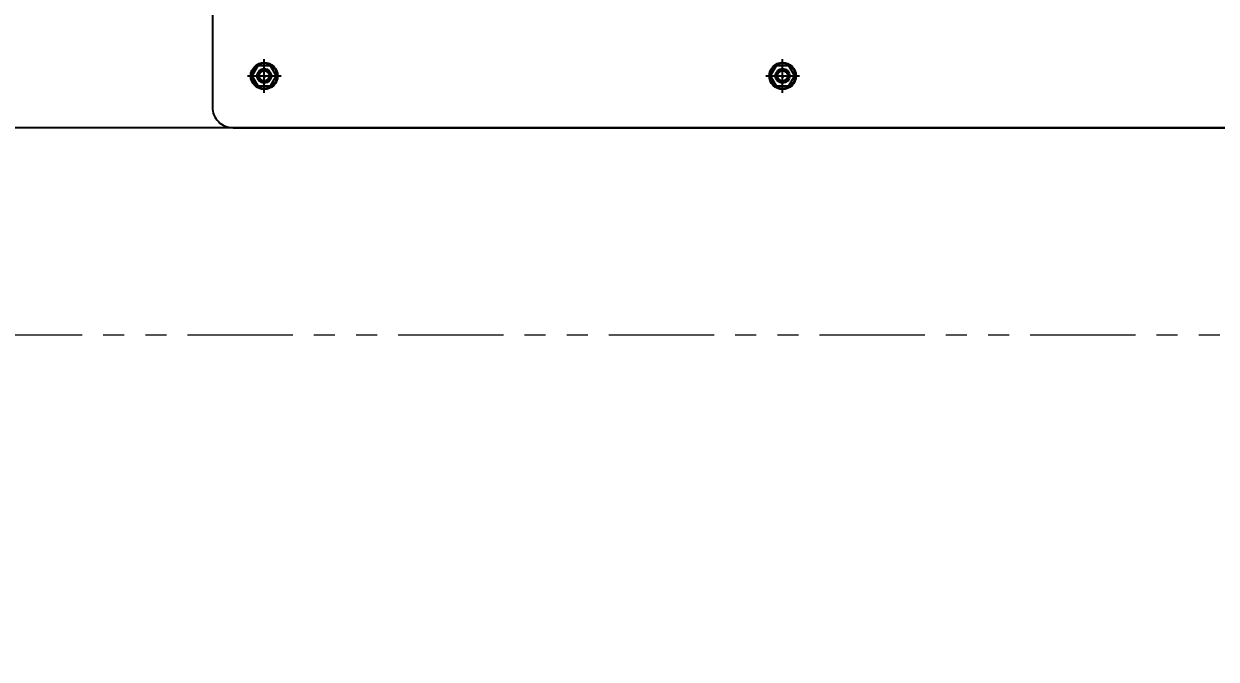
# Model space of a CAD drawing. Header units: millimetres. Extents: x 0 to 49006, y -7876 to 6995.
# Drawn here: x 30599 to 31174, y 1466 to 1773 of the extents above; entities that cross this region are included whole.
import ezdxf
from ezdxf import colors
from ezdxf.entities.mleader import LeaderData, LeaderLine
from ezdxf.enums import TextEntityAlignment as Align
from ezdxf.math import Vec2, Vec3

# ---------------------------------------------------------------- set-up
doc = ezdxf.new("R2010")
doc.units = ezdxf.units.MM
doc.header["$LTSCALE"] = 3.2
doc.linetypes.add('CENTER2', pattern=[28.575, 19.05, -3.175, 3.175, -3.175])
doc.linetypes.add('PHANTOM2', pattern=[31.75, 15.875, -3.175, 3.175, -3.175, 3.175, -3.175])
for name, color, linetype, lineweight in [('05_CENTER', 4, 'CENTER2', 13), ('06_PHANTOM', 2, 'PHANTOM2', 13), ('08_DIM', 3, 'Continuous', 13)]:
    doc.layers.add(name, color=color, linetype=linetype, lineweight=lineweight)
doc.layers.add('10_DRAFT', color=8, linetype='Continuous', lineweight=0, plot=False)
doc.styles.add('KSS_TXT_L', font='txt.shx', dxfattribs={"height": 36, "bigfont": 'extfont2.shx'})
doc.styles.get("Standard").update_dxf_attribs({"font": 'txt.shx', "bigfont": 'extfont2.shx'})

# ---------------------------------------------------------------- blocks, each defined once
blk = doc.blocks.new('M6tz_2_1')
at = {"color": 0}
for radius in [3, 2.5]:
    blk.add_circle((0, 0), radius, dxfattribs=at)
at = {"layer": '05_CENTER'}
for p, q in [((5.68, 0), (-5.68, 0)), ((0, -5.68), (0, 5.68))]:
    blk.add_line(p, q, dxfattribs=at)
blk = doc.blocks.new('A$C7EEE41D5_1_1')
at = {"color": 0}
blk.add_lwpolyline([(-75, -675), (-35, -675), (-35, -740), (-1215, -740), (-1215, -675), (-875, -675)], dxfattribs=at)
for p in [(-850, -715), (-600, -715)]:
    blk.add_blockref('M6tz_2_1', p)
blk = doc.blocks.new('A$C65010A96_1_1')
at = {"color": 0}
blk.add_lwpolyline([(-15, -225), (765, -225, 0.414214), (775, -215), (775, 15, 0.414214), (765, 25), (-15, 25, 0.414214), (-25, 15), (-25, -215, 0.414214)], format="xyb", close=True, dxfattribs=at)
for centre in [(0, -200), (250, -200)]:
    blk.add_circle(centre, 3.5, dxfattribs=at)
at = {"layer": '05_CENTER'}
for p, q in [((0, -205.84), (0, -194.16)), ((250, -205.84), (250, -194.16)), ((5.84, -200), (-5.84, -200)), ((255.84, -200), (244.16, -200))]:
    blk.add_line(p, q, dxfattribs=at)
blk = doc.blocks.new('A$C599168A9_1_1')
at = {"color": 0, "linetype": 'CENTER2'}
for p, q in [((0, -8.12), (0, 8.12)), ((-8.12, 0), (8.12, 0))]:
    blk.add_line(p, q, dxfattribs=at)
at = {"color": 0}
for p, q in [((-5.77, 0), (-2.89, 5)), ((-2.89, -5), (-5.77, 0)), ((-2.89, 5), (2.89, 5)), ((2.89, 5), (5.77, 0)), ((5.77, 0), (2.89, -5)), ((2.89, -5), (-2.89, -5))]:
    blk.add_line(p, q, dxfattribs=at)
for radius in [6.5, 6.1]:
    blk.add_circle((0, 0), radius, dxfattribs=at)
at = {"layer": '10_DRAFT', "style": 'KSS_TXT_L'}
blk.add_text('BT-M6', height=0.3, dxfattribs=at).set_placement((-0.69, -0.49))
blk = doc.blocks.new('AM_BALLOON1')
at = {"transparency": 16777216}
blk.add_circle((0, 0), 5, dxfattribs=at)
blk.add_attdef('B_NUMBER', text='', height=3, dxfattribs=at).set_placement((0, 0), align=Align.MIDDLE_CENTER)
blk = doc.blocks.new('_OPEN')
at = {"color": 0, "linetype": 'ByBlock'}
for p, q in [((-1, 0.167), (0, 0)), ((0, 0), (-1, -0.167)), ((0, 0), (-1, 0))]:
    blk.add_line(p, q, dxfattribs=at)

msp = doc.modelspace()

# ---------------------------------------------------------------- linework, layer by layer
at = {"layer": '06_PHANTOM'}
msp.add_lwpolyline([(30439.722, 622.453), (31439.722, 622.453), (31439.722, 1622.453), (30439.722, 1622.453)], close=True, dxfattribs=at)

# ---------------------------------------------------------------- block references
for name, p in [('A$C7EEE41D5_1_1', (31564.722, 2462.453)), ('A$C65010A96_1_1', (30714.722, 1947.453)), ('A$C599168A9_1_1', (30714.722, 1747.453)), ('A$C599168A9_1_1', (30964.722, 1747.453))]:
    msp.add_blockref(name, p)

# ---------------------------------------------------------------- leaders
at = {"layer": '08_DIM'}
ml = msp.add_multileader_block('Standard', dxfattribs=at)
ml.set_content('AM_BALLOON1', color=256, scale=10)
ml.set_attribute('B_NUMBER', 'H', width=0)
ml.set_leader_properties(color=256, linetype='ByLayer', lineweight=-1)
ml.set_arrow_properties(name='OPEN')
ml.build(insert=Vec2(0, 0))
ml.multileader.update_dxf_attribs({"leader_type": 0, "has_dogleg": 0, "text_right_attachment_type": 6, "dogleg_length": 0, "arrow_head_size": 20, "scale": 10, "block_connection_type": 1})
ctx = ml.context
ctx.base_point, ctx.scale, ctx.char_height, ctx.arrow_head_size, ctx.landing_gap_size, ctx.plane_origin = Vec3(34758.24, 4676.115), 10, 40, 20, 20, Vec3(34837.832, 4676.156)
ctx.right_attachment, ctx.attachment_type = 6, 1
notes = []
notes.append((ctx, [(0, (0, 0, 0), (0, 0), (1, 0), 1, [])]))
ctx.block.insert = Vec3(34758.24, 4676.115)
ml = msp.add_multileader_block('Standard', dxfattribs=at)
ml.set_content('AM_BALLOON1', color=256, scale=10)
ml.set_attribute('B_NUMBER', 'G', width=0)
ml.set_leader_properties(color=256, linetype='ByLayer', lineweight=-1)
ml.set_arrow_properties(name='OPEN')
ml.build(insert=Vec2(0, 0))
ml.multileader.update_dxf_attribs({"leader_type": 0, "has_dogleg": 0, "text_right_attachment_type": 6, "dogleg_length": 0, "arrow_head_size": 20, "scale": 10, "block_connection_type": 1})
ctx = ml.context
ctx.base_point, ctx.scale, ctx.char_height, ctx.arrow_head_size, ctx.landing_gap_size, ctx.plane_origin = Vec3(34758.24, 4537.505), 10, 40, 20, 20, Vec3(34837.832, 4537.546)
ctx.right_attachment, ctx.attachment_type = 6, 1
notes.append((ctx, [(0, (0, 0, 0), (0, 0), (1, 0), 1, [])]))
ctx.block.insert = Vec3(34758.24, 4537.505)
ml = msp.add_multileader_block('Standard', dxfattribs=at)
ml.set_content('AM_BALLOON1', color=256, scale=10)
ml.set_attribute('B_NUMBER', 'F', width=0)
ml.set_leader_properties(color=256, linetype='ByLayer', lineweight=-1)
ml.set_arrow_properties(name='OPEN')
ml.build(insert=Vec2(0, 0))
ml.multileader.update_dxf_attribs({"leader_type": 0, "has_dogleg": 0, "text_right_attachment_type": 6, "dogleg_length": 0, "arrow_head_size": 20, "scale": 10, "block_connection_type": 1})
ctx = ml.context
ctx.base_point, ctx.scale, ctx.char_height, ctx.arrow_head_size, ctx.landing_gap_size, ctx.plane_origin = Vec3(34758.24, 4398.895), 10, 40, 20, 20, Vec3(34837.832, 4398.936)
ctx.right_attachment, ctx.attachment_type = 6, 1
notes.append((ctx, [(0, (0, 0, 0), (0, 0), (1, 0), 1, [])]))
ctx.block.insert = Vec3(34758.24, 4398.895)
ml = msp.add_multileader_block('Standard', dxfattribs=at)
ml.set_content('AM_BALLOON1', color=256, scale=10)
ml.set_attribute('B_NUMBER', 'E', width=0)
ml.set_leader_properties(color=256, linetype='ByLayer', lineweight=-1)
ml.set_arrow_properties(name='OPEN')
ml.build(insert=Vec2(0, 0))
ml.multileader.update_dxf_attribs({"leader_type": 0, "has_dogleg": 0, "text_right_attachment_type": 6, "dogleg_length": 0, "arrow_head_size": 20, "scale": 10, "block_connection_type": 1})
ctx = ml.context
ctx.base_point, ctx.scale, ctx.char_height, ctx.arrow_head_size, ctx.landing_gap_size, ctx.plane_origin = Vec3(34758.24, 4260.285), 10, 40, 20, 20, Vec3(34837.832, 4260.325)
ctx.right_attachment, ctx.attachment_type = 6, 1
notes.append((ctx, [(0, (0, 0, 0), (0, 0), (1, 0), 1, [])]))
ctx.block.insert = Vec3(34758.24, 4260.285)
ml = msp.add_multileader_block('Standard', dxfattribs=at)
ml.set_content('AM_BALLOON1', color=256, scale=10)
ml.set_attribute('B_NUMBER', 'T', width=0)
ml.set_leader_properties(color=256, linetype='ByLayer', lineweight=-1)
ml.set_arrow_properties(name='OPEN')
ml.build(insert=Vec2(0, 0))
ml.multileader.update_dxf_attribs({"leader_type": 0, "has_dogleg": 0, "text_right_attachment_type": 6, "dogleg_length": 0, "arrow_head_size": 20, "scale": 10, "block_connection_type": 1})
ctx = ml.context
ctx.base_point, ctx.scale, ctx.char_height, ctx.arrow_head_size, ctx.landing_gap_size, ctx.plane_origin = Vec3(34888.38, 3645.663), 10, 40, 20, 20, Vec3(34967.973, 3645.704)
ctx.right_attachment, ctx.attachment_type = 6, 1
notes.append((ctx, [(0, (0, 0, 0), (0, 0), (1, 0), 1, [])]))
ctx.block.insert = Vec3(34888.38, 3645.663)
ml = msp.add_multileader_block('Standard', dxfattribs=at)
ml.set_content('AM_BALLOON1', color=256, scale=6)
ml.set_attribute('B_NUMBER', 'N', width=0)
ml.set_leader_properties(color=256, linetype='ByLayer', lineweight=-1)
ml.set_arrow_properties(name='OPEN')
ml.build(insert=Vec2(0, 0))
ml.multileader.update_dxf_attribs({"leader_type": 0, "has_dogleg": 0, "text_right_attachment_type": 6, "dogleg_length": 0, "arrow_head_size": 12, "scale": 6, "block_connection_type": 1})
ctx = ml.context
ctx.base_point, ctx.scale, ctx.char_height, ctx.arrow_head_size, ctx.landing_gap_size, ctx.plane_origin = Vec3(42470.67, 2179.738), 6, 24, 12, 12, Vec3(42470.67, 2179.738)
ctx.right_attachment, ctx.attachment_type = 6, 1
notes.append((ctx, [(0, (0, 0, 0), (0, 0), (1, 0), 1, [])]))
ctx.block.insert = Vec3(42470.67, 2179.738)
ml = msp.add_multileader_block('Standard', dxfattribs=at)
ml.set_content('AM_BALLOON1', color=256, scale=6)
ml.set_attribute('B_NUMBER', 'S', width=0)
ml.set_leader_properties(color=256, linetype='ByLayer', lineweight=-1)
ml.set_arrow_properties(name='OPEN')
ml.build(insert=Vec2(0, 0))
ml.multileader.update_dxf_attribs({"leader_type": 0, "has_dogleg": 0, "text_right_attachment_type": 6, "dogleg_length": 0, "arrow_head_size": 12, "scale": 6, "block_connection_type": 1})
ctx = ml.context
ctx.base_point, ctx.scale, ctx.char_height, ctx.arrow_head_size, ctx.landing_gap_size, ctx.plane_origin = Vec3(42373.487, 2107.349), 6, 24, 12, 12, Vec3(42373.487, 2107.349)
ctx.right_attachment, ctx.attachment_type = 6, 1
notes.append((ctx, [(0, (0, 0, 0), (0, 0), (1, 0), 1, [])]))
ctx.block.insert = Vec3(42373.487, 2107.349)
ml = msp.add_multileader_block('Standard', dxfattribs=at)
ml.set_content('AM_BALLOON1', color=256, scale=6)
ml.set_attribute('B_NUMBER', 'D', width=0)
ml.set_leader_properties(color=256, linetype='ByLayer', lineweight=-1)
ml.set_arrow_properties(name='OPEN')
ml.build(insert=Vec2(0, 0))
ml.multileader.update_dxf_attribs({"leader_type": 0, "has_dogleg": 0, "text_right_attachment_type": 6, "dogleg_length": 0, "arrow_head_size": 12, "scale": 6, "block_connection_type": 1})
ctx = ml.context
ctx.base_point, ctx.scale, ctx.char_height, ctx.arrow_head_size, ctx.landing_gap_size, ctx.plane_origin = Vec3(42501.647, 1801.517), 6, 24, 12, 12, Vec3(42501.647, 1801.517)
ctx.right_attachment, ctx.attachment_type = 6, 1
notes.append((ctx, [(0, (0, 0, 0), (0, 0), (1, 0), 1, [])]))
ctx.block.insert = Vec3(42501.647, 1801.517)
ml = msp.add_multileader_block('Standard', dxfattribs=at)
ml.set_content('AM_BALLOON1', color=256, scale=6)
ml.set_attribute('B_NUMBER', 'C', width=0)
ml.set_leader_properties(color=256, linetype='ByLayer', lineweight=-1)
ml.set_arrow_properties(name='OPEN')
ml.build(insert=Vec2(0, 0))
ml.multileader.update_dxf_attribs({"leader_type": 0, "has_dogleg": 0, "text_right_attachment_type": 6, "dogleg_length": 0, "arrow_head_size": 12, "scale": 6, "block_connection_type": 1})
ctx = ml.context
ctx.base_point, ctx.scale, ctx.char_height, ctx.arrow_head_size, ctx.landing_gap_size, ctx.plane_origin = Vec3(42500.521, 1733.139), 6, 24, 12, 12, Vec3(42500.521, 1733.139)
ctx.right_attachment, ctx.attachment_type = 6, 1
notes.append((ctx, [(0, (0, 0, 0), (0, 0), (1, 0), 1, [])]))
ctx.block.insert = Vec3(42500.521, 1733.139)
ml = msp.add_multileader_block('Standard', dxfattribs=at)
ml.set_content('AM_BALLOON1', color=256, scale=8)
ml.set_attribute('B_NUMBER', 'I', width=0)
ml.set_leader_properties(color=256, linetype='ByLayer', lineweight=-1)
ml.set_arrow_properties(name='OPEN')
ml.build(insert=Vec2(0, 0))
ml.multileader.update_dxf_attribs({"leader_type": 0, "has_dogleg": 0, "text_right_attachment_type": 6, "dogleg_length": 0, "arrow_head_size": 16, "scale": 8, "block_connection_type": 1})
ctx = ml.context
ctx.base_point, ctx.scale, ctx.char_height, ctx.arrow_head_size, ctx.landing_gap_size, ctx.plane_origin = Vec3(40183.377, 1678.031), 8, 32, 16, 16, Vec3(40183.377, 1678.031)
ctx.right_attachment, ctx.attachment_type = 6, 1
notes.append((ctx, [(0, (0, 0, 0), (0, 0), (1, 0), 1, [])]))
ctx.block.insert = Vec3(40183.377, 1678.031)
ml = msp.add_multileader_block('Standard', dxfattribs=at)
ml.set_content('AM_BALLOON1', color=256, scale=6)
ml.set_attribute('B_NUMBER', 'B', width=0)
ml.set_leader_properties(color=256, linetype='ByLayer', lineweight=-1)
ml.set_arrow_properties(name='OPEN')
ml.build(insert=Vec2(0, 0))
ml.multileader.update_dxf_attribs({"leader_type": 0, "has_dogleg": 0, "text_right_attachment_type": 6, "dogleg_length": 0, "arrow_head_size": 12, "scale": 6, "block_connection_type": 1})
ctx = ml.context
ctx.base_point, ctx.scale, ctx.char_height, ctx.arrow_head_size, ctx.landing_gap_size, ctx.plane_origin = Vec3(42499.342, 1665.338), 6, 24, 12, 12, Vec3(42499.342, 1665.338)
ctx.right_attachment, ctx.attachment_type = 6, 1
notes.append((ctx, [(0, (0, 0, 0), (0, 0), (1, 0), 1, [])]))
ctx.block.insert = Vec3(42499.342, 1665.338)
ml = msp.add_multileader_block('Standard', dxfattribs=at)
ml.set_content('AM_BALLOON1', color=256, scale=8)
ml.set_attribute('B_NUMBER', 'J', width=0)
ml.set_leader_properties(color=256, linetype='ByLayer', lineweight=-1)
ml.set_arrow_properties(name='OPEN')
ml.build(insert=Vec2(0, 0))
ml.multileader.update_dxf_attribs({"leader_type": 0, "has_dogleg": 0, "text_right_attachment_type": 6, "dogleg_length": 0, "arrow_head_size": 16, "scale": 8, "block_connection_type": 1})
ctx = ml.context
ctx.base_point, ctx.scale, ctx.char_height, ctx.arrow_head_size, ctx.landing_gap_size, ctx.plane_origin = Vec3(38717.483, 1468.682), 8, 32, 16, 16, Vec3(38717.483, 1468.682)
ctx.right_attachment, ctx.attachment_type = 6, 1
notes.append((ctx, [(0, (0, 0, 0), (0, 0), (1, 0), 1, [])]))
ctx.block.insert = Vec3(38717.483, 1468.682)
for ctx, leaders in notes:
    for number, flags, end, landing, length, lines in leaders:
        leader = LeaderData()
        leader.index, (leader.has_last_leader_line, leader.has_dogleg_vector, leader.attachment_direction) = number, flags
        leader.last_leader_point, leader.dogleg_vector, leader.dogleg_length = Vec3(end), Vec3(landing), length
        for number, points, colour, breaks in lines:
            line = LeaderLine()
            line.index, line.vertices, line.color, line.breaks = number, Vec3.list(points), colors.encode_raw_color(colour), breaks
            leader.lines.append(line)
        ctx.leaders.append(leader)

doc.saveas('drawing.dxf')
